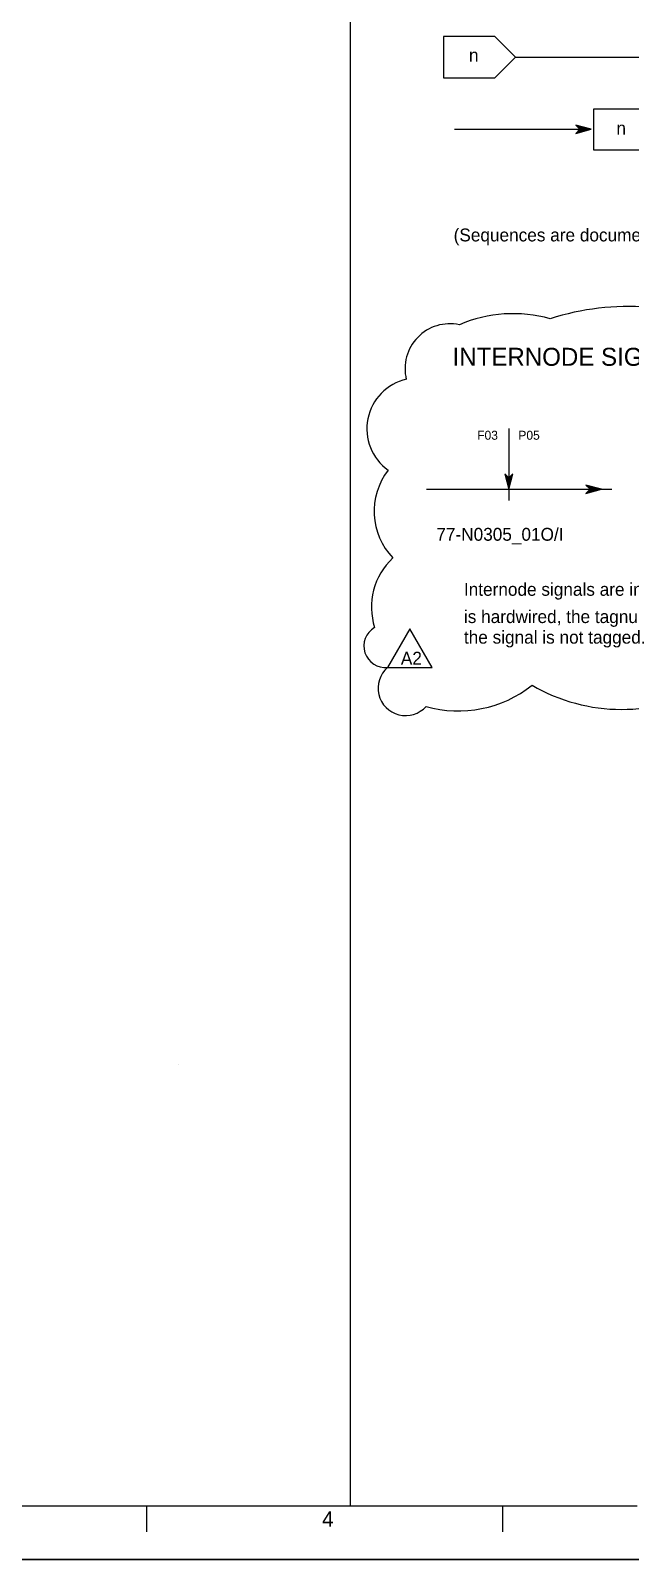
# Model space of a CAD drawing. Extents: x 0 to 841, y 0 to 594.
# Drawn here: x 531 to 647.6, y 0 to 297.2 of the extents above; entities that cross this region are included whole.
import ezdxf

# ---------------------------------------------------------------- set-up
doc = ezdxf.new("R2010")
doc.units = 0
for name, color, linetype in [('01-LIN-025-A', 7, 'Continuous'), ('09-LIN-050-B', 7, 'Continuous'), ('12-LIN-100-A', 7, 'Continuous'), ('18-LIN-025-SP', 7, 'Continuous'), ('45-', 7, 'Continuous'), ('46-', 7, 'Continuous'), ('50-REV-035-TRNG', 7, 'Continuous'), ('51-REV-035-CLD', 7, 'Continuous')]:
    doc.layers.add(name, color=color, linetype=linetype)

msp = doc.modelspace()

# ---------------------------------------------------------------- linework, layer by layer
at = {"layer": '01-LIN-025-A'}
for p, q in [((559.88, 96.13), (559.88, 96.13)), ((648.95, 10.38), (10.33, 10.38)), ((553.61, 10.38), (553.61, 5.35)), ((622.78, 10.37), (622.78, 5.35))]:
    msp.add_line(p, q, dxfattribs=at)
msp.add_lwpolyline([(624, 219.8), (624, 205.8)], dxfattribs=at)
at = {"layer": '09-LIN-050-B'}
msp.add_lwpolyline([(0, 0), (841, 0), (841, 594), (0, 594)], close=True, dxfattribs=at)
at = {"layer": '12-LIN-100-A'}
for p, q in [((593.15, 582.08), (593.15, 10.39)), ((593.15, 582.08), (593.15, 10.39)), ((611.28, 296), (611.28, 288)), ((621.28, 296), (611.28, 296)), ((615.28, 296), (615.28, 296)), ((625.28, 292), (621.28, 296)), ((621.28, 288), (625.28, 292)), ((611.28, 288), (621.28, 288)), ((640.5, 273.93), (640.5, 281.93)), ((640.5, 281.93), (650.5, 281.93)), ((650.5, 273.93), (640.5, 273.93)), ((644.5, 273.93), (644.5, 273.93))]:
    msp.add_line(p, q, dxfattribs=at)
msp.add_lwpolyline([(0, 594), (841, 594), (841, 0), (0, 0)], close=True, dxfattribs=at)
at = {"layer": '18-LIN-025-SP'}
msp.add_line((608, 208), (644, 208), dxfattribs=at)
at = {"layer": '46-'}
for p, q in [((640.02, 277.97), (637.02, 278.77)), ((637.02, 278.77), (637.82, 277.97)), ((637.82, 277.97), (637.02, 277.17)), ((637.02, 277.17), (640.02, 277.97)), ((639.62, 277.97), (637.42, 278.57)), ((637.42, 278.57), (638.02, 277.97)), ((638.02, 277.97), (637.42, 277.37)), ((637.42, 277.37), (639.62, 277.97)), ((639.22, 277.97), (637.82, 278.37)), ((637.82, 278.37), (638.22, 277.97)), ((638.22, 277.97), (637.82, 277.57)), ((637.82, 277.57), (639.22, 277.97)), ((638.82, 277.97), (638.22, 278.17)), ((638.22, 278.17), (638.42, 277.97)), ((638.42, 277.97), (638.22, 277.77)), ((638.22, 277.77), (638.82, 277.97)), ((624, 210.2), (623.2, 211)), ((623.2, 211), (624, 208)), ((624, 208), (624.8, 211)), ((624.8, 211), (624, 210.2)), ((624, 210), (623.4, 210.6)), ((623.4, 210.6), (624, 208.4)), ((624, 209.8), (623.6, 210.2)), ((623.6, 210.2), (624, 208.8)), ((624, 209.6), (623.8, 209.8)), ((623.8, 209.8), (624, 209.2)), ((624, 208.4), (624.6, 210.6)), ((624.6, 210.6), (624, 210)), ((624, 208.8), (624.4, 210.2)), ((624.4, 210.2), (624, 209.8)), ((624, 209.2), (624.2, 209.8)), ((624.2, 209.8), (624, 209.6)), ((642, 208), (639, 208.8)), ((639, 208.8), (639.8, 208)), ((641.6, 208), (639.4, 208.6)), ((639.4, 208.6), (640, 208)), ((641.2, 208), (639.8, 208.4)), ((639.8, 208.4), (640.2, 208)), ((640.8, 208), (640.2, 208.2)), ((640.2, 208.2), (640.4, 208)), ((639.8, 208), (639, 207.2)), ((639, 207.2), (642, 208)), ((640, 208), (639.4, 207.4)), ((639.4, 207.4), (641.6, 208)), ((640.2, 208), (639.8, 207.6)), ((639.8, 207.6), (641.2, 208)), ((640.4, 208), (640.2, 207.8)), ((640.2, 207.8), (640.8, 208))]:
    msp.add_line(p, q, dxfattribs=at)
for points in [[(625.28, 292), (651.83, 292)], [(613.46, 277.97), (640.02, 277.97)]]:
    msp.add_lwpolyline(points, dxfattribs=at)
at = {"layer": '50-REV-035-TRNG'}
msp.add_lwpolyline([(604.77, 180.87), (600.44, 173.37), (609.1, 173.37)], close=True, dxfattribs=at)
at = {"layer": '51-REV-035-CLD'}
for centre, radius, start, end in [((624.89, 215.48), 26.65, 74.422, 113.2061), ((647.41, 192.86), 50.68, 64.2492, 107.6437), ((612.54, 231.46), 8.71, 77.7376, 193.8762), ((606.29, 219.76), 9.87, 102.8342, 234.546), ((610.86, 203.69), 13.05, 142.0648, 223.8571), ((610.38, 185.09), 13.08, 133.0595, 197.6987), ((600, 177.51), 4.16, 120.0977, 276.0722), ((603.93, 169.34), 5.33, 130.9553, 318.4203), ((614.23, 187.8), 22.88, 253.981, 308.6389), ((645.88, 199.58), 34.36, 239.6464, 300.3536)]:
    msp.add_arc(centre, radius, start, end, dxfattribs=at)

# ---------------------------------------------------------------- texts
at = {"layer": '01-LIN-025-A'}
msp.add_text('4', height=3.02, dxfattribs=at).set_placement((587.72, 6.35))
at = {"layer": '12-LIN-100-A'}
for s, height, p in [('n', 2.5, (616.26, 291.13)), ('n', 2.5, (644.92, 276.95)), ("(Sequences are documented seperately, not primarily at the SCD's)", 2.5, (613.28, 256.18)), ('INTERNODE SIGNALS', 3.5, (613.07, 232)), ('77-N0305_01O/I', 2.5, (609.92, 198)), ('Internode signals are indicated on the signal lines.  If the internode signal', 2.5, (615.28, 187.3)), ('is hardwired, the tagnumber is included.  If the internode signal is transferred on the system bus,', 2.5, (615.28, 182)), ('the signal is not tagged.', 2.5, (615.28, 178))]:
    msp.add_text(s, height=height, dxfattribs=at).set_placement(p)
at = {"layer": '45-'}
for s, p in [('F03', (617.86, 217.63)), ('P05', (625.86, 217.63))]:
    msp.add_text(s, height=1.75, dxfattribs=at).set_placement(p)
at = {"layer": '50-REV-035-TRNG'}
msp.add_text('A2', height=2.5, dxfattribs=at).set_placement((603.02, 173.92))

doc.saveas('drawing.dxf')
